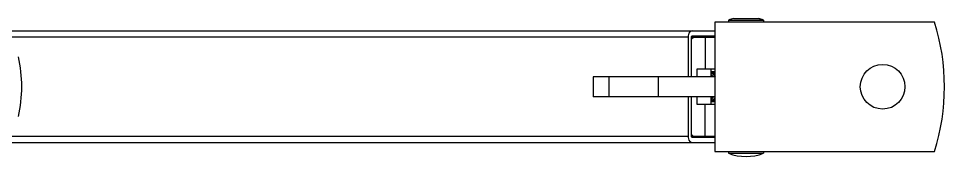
# Model space of a CAD drawing. Extents: x 815029915 to 815825525, y 579155098 to 579748855.
# Drawn here: x 815616775 to 815618676, y 579341567 to 579341850 of the extents above; entities that cross this region are included whole.
import ezdxf

# ---------------------------------------------------------------- set-up
doc = ezdxf.new("R2010")
doc.units = 0
doc.header["$LTSCALE"] = 100
doc.header["$MEASUREMENT"] = 0
doc.layers.add('02___PRT_ALL_AXES', color=7, linetype='Continuous')

msp = doc.modelspace()

# ---------------------------------------------------------------- linework, layer by layer
at = {"color": 7, "linetype": 'Continuous'}
for p, q in [((815618655.5, 579341843.1), (815618204.6, 579341843.1)), ((815618204.6, 579341843.1), (815618204.6, 579341577.9)), ((815618232.7, 579341847.2), (815618232.7, 579341843.1)), ((815618304.1, 579341847.2), (815618304.1, 579341843.1)), ((815616609.5, 579341825.3), (815618204.6, 579341825.3)), ((815618149.3, 579341812.5), (815616656.1, 579341812.5)), ((815618149.3, 579341812.5), (815618149.3, 579341730.9)), ((815618156.5, 579341812.5), (815618204.6, 579341812.5)), ((815618156.5, 579341730.9), (815618156.5, 579341812.5)), ((815618158.3, 579341815.1), (815618204.6, 579341815.1)), ((815618184.7, 579341812.5), (815618184.7, 579341746.2)), ((815618204.6, 579341746.2), (815618167.7, 579341746.2)), ((815618204.6, 579341730.9), (815617954.5, 579341730.9)), ((815617954.5, 579341730.9), (815617954.5, 579341690.1)), ((815617986.7, 579341730.9), (815617986.7, 579341690.1)), ((815618087.7, 579341730.9), (815618087.7, 579341690.1)), ((815618204.6, 579341690.1), (815617954.5, 579341690.1)), ((815618149.3, 579341690.1), (815618149.3, 579341608.5)), ((815618156.5, 579341608.5), (815618156.5, 579341690.1)), ((815618196.2, 579341690), (815618196.2, 579341690.1)), ((815618167.7, 579341674.8), (815618204.6, 579341674.8)), ((815618184.7, 579341608.5), (815618184.7, 579341674.8)), ((815616609.5, 579341595.8), (815618204.6, 579341595.8)), ((815618149.3, 579341608.5), (815616656.1, 579341608.5)), ((815618204.6, 579341608.5), (815618156.5, 579341608.5)), ((815618204.6, 579341606), (815618158.3, 579341606)), ((815618204.6, 579341577.9), (815618655.5, 579341577.9)), ((815618232.7, 579341577.9), (815618232.7, 579341573.9)), ((815618304.1, 579341577.9), (815618304.1, 579341573.9))]:
    msp.add_line(p, q, dxfattribs=at)
for points in [[(815618156.5, 579341812.5), (815618156.6, 579341813.5), (815618157, 579341814.3), (815618157.6, 579341814.9), (815618158.3, 579341815.1)], [(815618158.3, 579341606), (815618157.6, 579341606.2), (815618157, 579341606.7), (815618156.6, 579341607.6), (815618156.5, 579341608.5)]]:
    msp.add_lwpolyline(points, dxfattribs=at)
for centre, radius, start, end in [((815618234.1, 579341710.5), 441.8, 342.5364, 17.4636), ((815618194.4, 579341724.4), 16.8, 82.4824, 83.9962), ((815618193.2, 579341723.9), 17.3, 72.4837, 80.2332), ((815618198.8, 579341724.5), 16.6, 90.0172, 97.5235), ((815618194.4, 579341724.1), 17, 75.7644, 82.4657), ((815618194.3, 579341723.7), 17.5, 72.5052, 75.7688), ((815618198.7, 579341724.6), 16.5, 86.2903, 89.9967), ((815618198.7, 579341724.4), 16.8, 80.629, 86.2824), ((815618199.8, 579341724.5), 16.6, 82.4831, 89.9828), ((815618175.3, 579341714.1), 30.2, 34.0244, 34.6459), ((815618198.6, 579341723.9), 17.2, 72.4874, 80.6013), ((815618204.2, 579341724.5), 16.6, 90.0173, 97.5323), ((815618199.8, 579341724.1), 17, 75.7648, 82.4748), ((815618198.4, 579341723.3), 17.9, 69.7302, 72.506), ((815618199.7, 579341723.8), 17.4, 73.4415, 75.7729), ((815618204.2, 579341724.7), 16.5, 88.3603, 89.9995), ((815618176, 579341704.8), 28.7, 328.2813, 329.0616), ((815618196, 579341694), 14.1, 270.4275, 274.3387), ((815618197.1, 579341694.2), 14.2, 270.0261, 278.822), ((815618197.1, 579341694.6), 14.6, 278.8281, 285.3359), ((815618201.5, 579341694.2), 14.2, 261.1841, 269.9741), ((815618197, 579341694.8), 14.9, 285.3229, 286.4114), ((815618201.4, 579341694), 14.1, 270.0047, 274.3398), ((815618201.4, 579341694.4), 14.4, 274.3664, 282.8789), ((815618202.5, 579341694.1), 14.2, 270.024, 278.5353)]:
    msp.add_arc(centre, radius, start, end, dxfattribs=at)
for points, knots in [([(815618158.3, 579341825.3), (815618154.5, 579341825.3), (815618149.8, 579341819.5), (815618149.3, 579341814.2), (815618149.3, 579341812.5)], [0, 0, 0, 0, 0.699639, 1, 1, 1, 1]), ([(815618196.1, 579341739), (815618197, 579341738.6), (815618200.3, 579341736.5), (815618203, 579341733.5), (815618204.7, 579341731.1)], [0, 0, 0, 0, 0.237509, 1, 1, 1, 1]), ([(815618204.7, 579341732.6), (815618204.1, 579341733.4), (815618201.7, 579341736.2), (815618198.6, 579341738.4), (815618196.2, 579341739.5)], [0, 0, 0, 0, 0.264129, 1, 1, 1, 1]), ([(815618200.4, 579341689.7), (815618200.1, 579341689.2), (815618198.8, 579341687.4), (815618197.4, 579341685.6), (815618196.1, 579341684.5)], [0, 0, 0, 0, 0.259883, 1, 1, 1, 1]), ([(815618196.2, 579341683.6), (815618196.7, 579341684.1), (815618198.8, 579341685.9), (815618200.6, 579341688.2), (815618201.7, 579341690.1)], [0, 0, 0, 0, 0.238298, 1, 1, 1, 1]), ([(815618204.6, 579341688), (815618204, 579341687.2), (815618201.7, 579341684.4), (815618198.7, 579341682.1), (815618196.2, 579341681)], [0, 0, 0, 0, 0.268325, 1, 1, 1, 1]), ([(815618196.2, 579341680.6), (815618196.9, 579341680.9), (815618200.2, 579341682.3), (815618203, 579341684.6), (815618204.7, 579341686.7)], [0, 0, 0, 0, 0.236582, 1, 1, 1, 1]), ([(815618204.7, 579341682.7), (815618204.1, 579341682.3), (815618201.8, 579341680.9), (815618199.1, 579341680.1), (815618197.1, 579341680)], [0, 0, 0, 0, 0.260499, 1, 1, 1, 1]), ([(815618149.3, 579341608.5), (815618149.3, 579341606.9), (815618149.8, 579341601.6), (815618154.5, 579341595.8), (815618158.3, 579341595.8)], [0, 0, 0, 0, 0.300361, 1, 1, 1, 1])]:
    msp.add_open_spline(points, degree=3, knots=knots, dxfattribs=at)
for points in [[(815618200.2, 579341731.3), (815618199, 579341733), (815618197.7, 579341734.6), (815618196.2, 579341735.9)], [(815618196.2, 579341734.9), (815618197.4, 579341733.7), (815618198.4, 579341732.4), (815618199.3, 579341731)], [(815618198.4, 579341740.3), (815618200.7, 579341739.6), (815618202.8, 579341738.5), (815618204.6, 579341737)], [(815618204.7, 579341737.8), (815618203.1, 579341738.9), (815618201.3, 579341739.8), (815618199.5, 579341740.3)], [(815618201.2, 579341680.5), (815618202.4, 579341680.9), (815618203.5, 579341681.4), (815618204.6, 579341682)]]:
    msp.add_open_spline(points, degree=3, dxfattribs=at)
at = {"layer": '02___PRT_ALL_AXES', "color": 7, "linetype": 'Continuous'}
for p, q in [((815618242.9, 579341850.4), (815618232.7, 579341847.2)), ((815618232.7, 579341847.2), (815618304.1, 579341847.2)), ((815618232.7, 579341847.2), (815618232.7, 579341843.1)), ((815618242.9, 579341850.4), (815618293.9, 579341850.4)), ((815618293.9, 579341850.4), (815618304.1, 579341847.2)), ((815618304.1, 579341847.2), (815618304.1, 579341843.1)), ((815618156.5, 579341808.5), (815618160.6, 579341812.5)), ((815618167.7, 579341746.2), (815618167.7, 579341730.9)), ((815618196.1, 579341746.2), (815618196.1, 579341730.9)), ((815618167.7, 579341690.1), (815618167.7, 579341674.8)), ((815618196.1, 579341690.1), (815618196.1, 579341674.8)), ((815618160.6, 579341608.5), (815618156.5, 579341612.6)), ((815618232.7, 579341577.9), (815618232.7, 579341573.9)), ((815618232.7, 579341573.9), (815618304.1, 579341573.9)), ((815618304.1, 579341577.9), (815618304.1, 579341573.9))]:
    msp.add_line(p, q, dxfattribs=at)
msp.add_circle((815618548.9, 579341710.5), 45.9, dxfattribs=at)
for centre, start, end in [((815618268.4, 579341751.7), 104.4775, 110.4873), ((815618268.4, 579341751.7), 69.5127, 75.5225), ((815618268.4, 579341669.4), 249.5127, 290.4873)]:
    msp.add_arc(centre, 102, start, end, dxfattribs=at)
msp.add_open_spline([(815616774.5, 579341649.4), (815616783.4, 579341689.2), (815616783.4, 579341731.9), (815616774.5, 579341771.7)], degree=3, dxfattribs=at)

doc.saveas('drawing.dxf')
